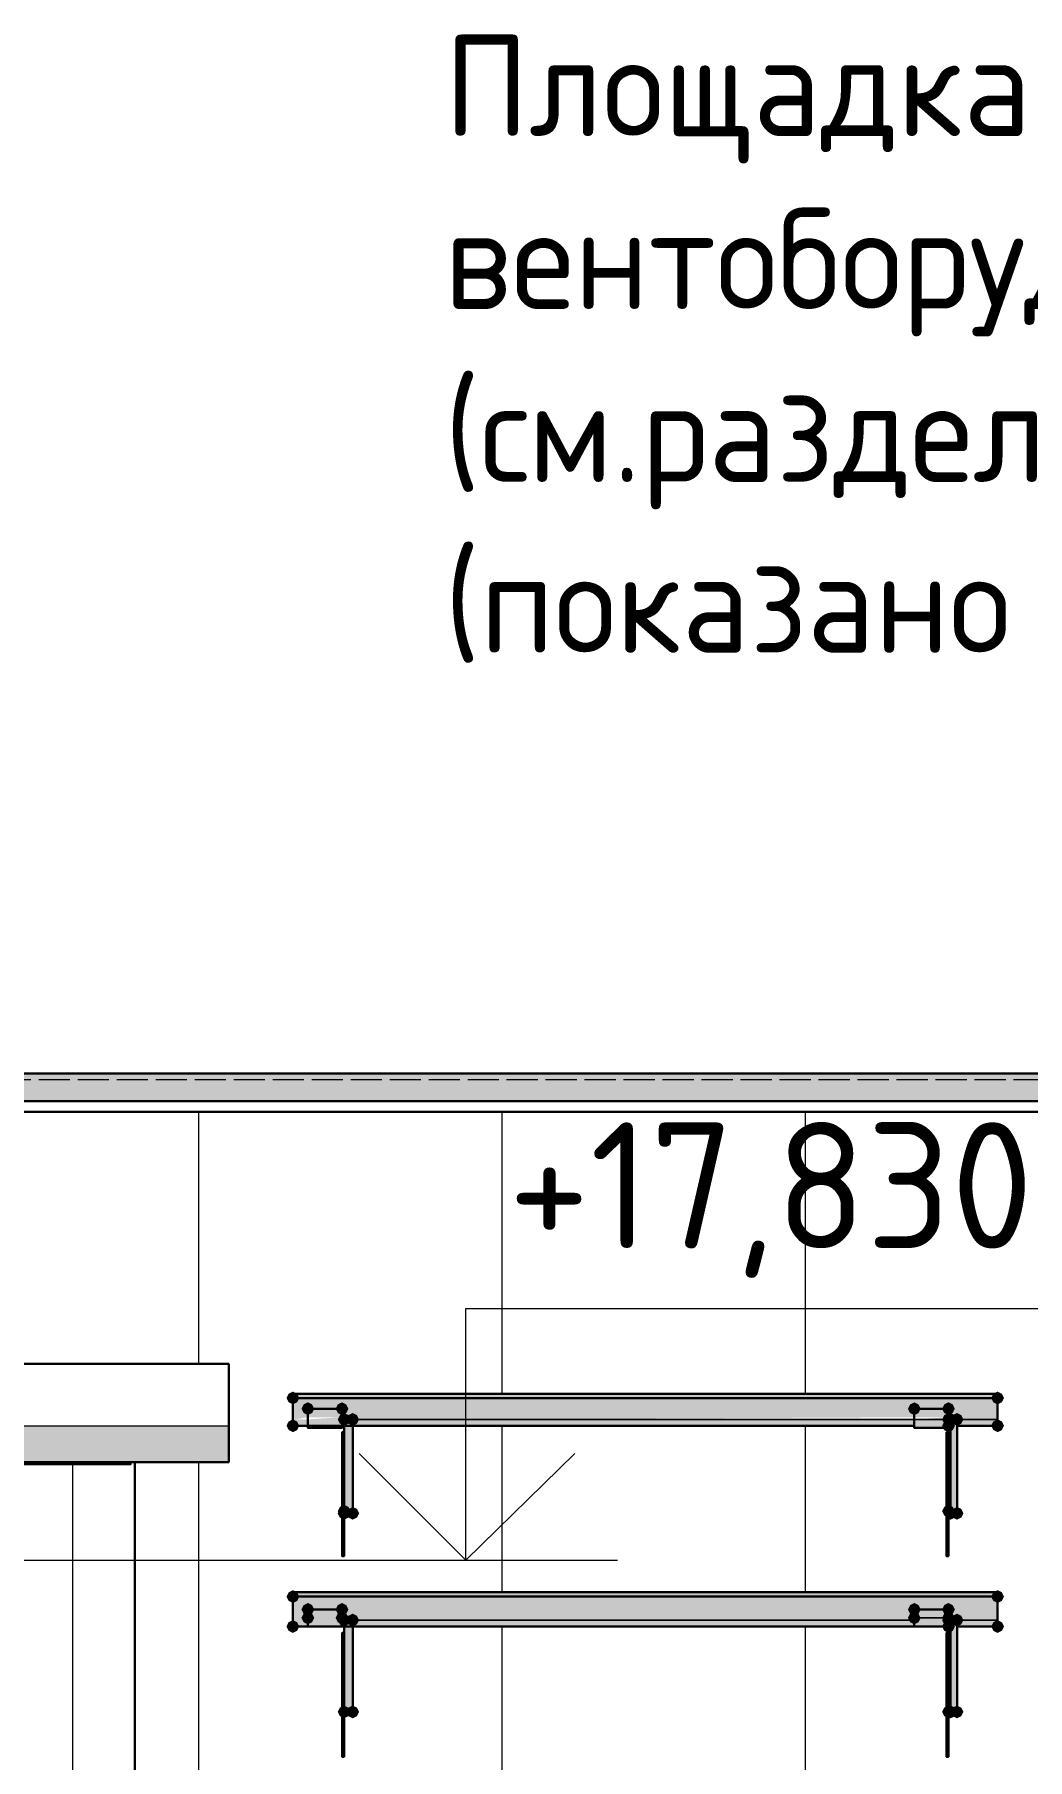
# Model space of a CAD drawing. Header units: millimetres. Extents: x -11345 to 411485, y -9810 to 73012.
# Drawn here: x 364804 to 366772, y 16997 to 20417 of the extents above; entities that cross this region are included whole.
import ezdxf

# ---------------------------------------------------------------- set-up
doc = ezdxf.new("R2010")
doc.units = ezdxf.units.MM
doc.linetypes.add('PDF_IMPORT', pattern=[1, 0.8, -0.2])
for name, color, linetype in [('PDF _Аннотация', 7, 'Continuous'), ('PDF _Крыша штриховка', 7, 'Continuous'), ('PDF _Линии', 7, 'Continuous'), ('PDF _Отметки', 7, 'Continuous'), ('PDF _Текст', 7, 'Continuous')]:
    doc.layers.add(name, color=color, linetype=linetype)
for name, color, linetype, true_color in [('PDF _Крыша', 9, 'Continuous', 0x808080), ('PDF _Обобщенные модели', 7, 'Continuous', 0xb5bcbf), ('PDF _Стены штриховка поверхности', 7, 'Continuous', 0xcacbcc)]:
    doc.layers.add(name, color=color, linetype=linetype, true_color=true_color)
doc.styles.add('PDF GOST Common', font='GOST_Common.ttf')

msp = doc.modelspace()

# ---------------------------------------------------------------- hatches: boundary and pattern name
at = {"layer": 'PDF _Крыша', "transparency": 33554559}
msp.add_hatch(color=256, dxfattribs=at).paths.add_polyline_path([(365189.18794, 17659.01767), (362890.64812, 17659.01767), (362890.64812, 17587.05602), (365189.18794, 17587.05602)])
at = {"layer": 'PDF _Линии', "transparency": 33554559}
for points in [[(365328.8782, 17714.04717), (365324.64517, 17722.51324), (365316.17909, 17726.74628), (365307.71301, 17722.51324), (365303.47997, 17714.04717), (365307.71301, 17705.58109), (365316.17909, 17701.34805), (365324.64517, 17705.58109)], [(366725.78086, 17714.04717), (366721.54782, 17722.51324), (366713.08174, 17726.74628), (366704.61567, 17722.51324), (366700.38263, 17714.04717), (366704.61567, 17705.58109), (366713.08174, 17701.34805), (366721.54782, 17705.58109)], [(365358.50947, 17692.88197), (365354.27643, 17701.34805), (365345.81036, 17705.58109), (365337.34428, 17701.34805), (365333.11124, 17692.88197), (365337.34428, 17684.4159), (365345.81036, 17680.18286), (365354.27643, 17684.4159)], [(365426.23809, 17692.88197), (365422.00505, 17701.34805), (365413.53897, 17705.58109), (365405.07289, 17701.34805), (365400.83986, 17692.88197), (365405.07289, 17684.4159), (365413.53897, 17680.18286), (365422.00505, 17684.4159)], [(365430.47113, 17671.71678), (365426.23809, 17680.18286), (365417.77201, 17684.4159), (365409.30593, 17680.18286), (365405.07289, 17671.71678), (365409.30593, 17663.25071), (365417.77201, 17659.01767), (365426.23809, 17663.25071)], [(365430.47113, 17671.71678), (365426.23809, 17680.18286), (365417.77201, 17684.4159), (365409.30593, 17680.18286), (365405.07289, 17671.71678), (365409.30593, 17663.25071), (365417.77201, 17659.01767), (365426.23809, 17663.25071)], [(365430.47113, 17671.71678), (365426.23809, 17680.18286), (365417.77201, 17684.4159), (365409.30593, 17680.18286), (365405.07289, 17671.71678), (365409.30593, 17663.25071), (365417.77201, 17659.01767), (365426.23809, 17663.25071)], [(365430.47113, 17671.71678), (365426.23809, 17680.18286), (365417.77201, 17684.4159), (365409.30593, 17680.18286), (365405.07289, 17671.71678), (365409.30593, 17663.25071), (365417.77201, 17659.01767), (365426.23809, 17663.25071)], [(365447.40328, 17671.71678), (365443.17024, 17680.18286), (365434.70416, 17684.4159), (365426.23809, 17680.18286), (365422.00505, 17671.71678), (365426.23809, 17663.25071), (365434.70416, 17659.01767), (365443.17024, 17663.25071)], [(366560.69236, 17692.88197), (366556.45933, 17701.34805), (366547.99325, 17705.58109), (366539.52717, 17701.34805), (366535.29413, 17692.88197), (366539.52717, 17684.4159), (366547.99325, 17680.18286), (366556.45933, 17684.4159)], [(366628.42098, 17692.88197), (366624.18794, 17701.34805), (366615.72186, 17705.58109), (366607.25579, 17701.34805), (366603.02275, 17692.88197), (366607.25579, 17684.4159), (366615.72186, 17680.18286), (366624.18794, 17684.4159)], [(366628.42098, 17671.71678), (366624.18794, 17680.18286), (366615.72186, 17684.4159), (366607.25579, 17680.18286), (366603.02275, 17671.71678), (366607.25579, 17663.25071), (366615.72186, 17659.01767), (366624.18794, 17663.25071)], [(366628.42098, 17671.71678), (366624.18794, 17680.18286), (366615.72186, 17684.4159), (366607.25579, 17680.18286), (366603.02275, 17671.71678), (366607.25579, 17663.25071), (366615.72186, 17659.01767), (366624.18794, 17663.25071)], [(366632.65402, 17671.71678), (366628.42098, 17680.18286), (366619.9549, 17684.4159), (366611.48882, 17680.18286), (366607.25579, 17671.71678), (366611.48882, 17663.25071), (366619.9549, 17659.01767), (366628.42098, 17663.25071)], [(366632.65402, 17671.71678), (366628.42098, 17680.18286), (366619.9549, 17684.4159), (366611.48882, 17680.18286), (366607.25579, 17671.71678), (366611.48882, 17663.25071), (366619.9549, 17659.01767), (366628.42098, 17663.25071)], [(366645.35313, 17671.71678), (366641.12009, 17680.18286), (366632.65402, 17684.4159), (366624.18794, 17680.18286), (366619.9549, 17671.71678), (366624.18794, 17663.25071), (366632.65402, 17659.01767), (366641.12009, 17663.25071)], [(365328.8782, 17659.01767), (365324.64517, 17667.48374), (365316.17909, 17671.71678), (365307.71301, 17667.48374), (365303.47997, 17659.01767), (365307.71301, 17650.55159), (365316.17909, 17646.31855), (365324.64517, 17650.55159)], [(366628.42098, 17659.01767), (366624.18794, 17667.48374), (366615.72186, 17671.71678), (366607.25579, 17667.48374), (366603.02275, 17659.01767), (366607.25579, 17650.55159), (366615.72186, 17646.31855), (366624.18794, 17650.55159)], [(366725.78086, 17659.01767), (366721.54782, 17667.48374), (366713.08174, 17671.71678), (366704.61567, 17667.48374), (366700.38263, 17659.01767), (366704.61567, 17650.55159), (366713.08174, 17646.31855), (366721.54782, 17650.55159)], [(365430.47113, 17489.69613), (365426.23809, 17498.16221), (365417.77201, 17502.39525), (365409.30593, 17498.16221), (365405.07289, 17489.69613), (365409.30593, 17481.23006), (365417.77201, 17476.99702), (365426.23809, 17481.23006)], [(365430.47113, 17489.69613), (365426.23809, 17498.16221), (365417.77201, 17502.39525), (365409.30593, 17498.16221), (365405.07289, 17489.69613), (365409.30593, 17481.23006), (365417.77201, 17476.99702), (365426.23809, 17481.23006)], [(365430.47113, 17489.69613), (365426.23809, 17498.16221), (365417.77201, 17502.39525), (365409.30593, 17498.16221), (365405.07289, 17489.69613), (365409.30593, 17481.23006), (365417.77201, 17476.99702), (365426.23809, 17481.23006)], [(365430.47113, 17485.46309), (365426.23809, 17493.92917), (365417.77201, 17498.16221), (365409.30593, 17493.92917), (365405.07289, 17485.46309), (365409.30593, 17476.99702), (365417.77201, 17472.76398), (365426.23809, 17476.99702)], [(365430.47113, 17485.46309), (365426.23809, 17493.92917), (365417.77201, 17498.16221), (365409.30593, 17493.92917), (365405.07289, 17485.46309), (365409.30593, 17476.99702), (365417.77201, 17472.76398), (365426.23809, 17476.99702)], [(365447.40328, 17485.46309), (365443.17024, 17493.92917), (365434.70416, 17498.16221), (365426.23809, 17493.92917), (365422.00505, 17485.46309), (365426.23809, 17476.99702), (365434.70416, 17472.76398), (365443.17024, 17476.99702)], [(366628.42098, 17489.69613), (366624.18794, 17498.16221), (366615.72186, 17502.39525), (366607.25579, 17498.16221), (366603.02275, 17489.69613), (366607.25579, 17481.23006), (366615.72186, 17476.99702), (366624.18794, 17481.23006)], [(366628.42098, 17489.69613), (366624.18794, 17498.16221), (366615.72186, 17502.39525), (366607.25579, 17498.16221), (366603.02275, 17489.69613), (366607.25579, 17481.23006), (366615.72186, 17476.99702), (366624.18794, 17481.23006)], [(366628.42098, 17489.69613), (366624.18794, 17498.16221), (366615.72186, 17502.39525), (366607.25579, 17498.16221), (366603.02275, 17489.69613), (366607.25579, 17481.23006), (366615.72186, 17476.99702), (366624.18794, 17481.23006)], [(366632.65402, 17485.46309), (366628.42098, 17493.92917), (366619.9549, 17498.16221), (366611.48882, 17493.92917), (366607.25579, 17485.46309), (366611.48882, 17476.99702), (366619.9549, 17472.76398), (366628.42098, 17476.99702)], [(366632.65402, 17485.46309), (366628.42098, 17493.92917), (366619.9549, 17498.16221), (366611.48882, 17493.92917), (366607.25579, 17485.46309), (366611.48882, 17476.99702), (366619.9549, 17472.76398), (366628.42098, 17476.99702)], [(366645.35313, 17485.46309), (366641.12009, 17493.92917), (366632.65402, 17498.16221), (366624.18794, 17493.92917), (366619.9549, 17485.46309), (366624.18794, 17476.99702), (366632.65402, 17472.76398), (366641.12009, 17476.99702)], [(365328.8782, 17320.3746), (365324.64517, 17328.84068), (365316.17909, 17333.07371), (365307.71301, 17328.84068), (365303.47997, 17320.3746), (365307.71301, 17311.90852), (365316.17909, 17307.67548), (365324.64517, 17311.90852)], [(365358.50947, 17294.97637), (365354.27643, 17303.44245), (365345.81036, 17307.67548), (365337.34428, 17303.44245), (365333.11124, 17294.97637), (365337.34428, 17286.51029), (365345.81036, 17282.27725), (365354.27643, 17286.51029)], [(365426.23809, 17294.97637), (365422.00505, 17303.44245), (365413.53897, 17307.67548), (365405.07289, 17303.44245), (365400.83986, 17294.97637), (365405.07289, 17286.51029), (365413.53897, 17282.27725), (365422.00505, 17286.51029)], [(366560.69236, 17294.97637), (366556.45933, 17303.44245), (366547.99325, 17307.67548), (366539.52717, 17303.44245), (366535.29413, 17294.97637), (366539.52717, 17286.51029), (366547.99325, 17282.27725), (366556.45933, 17286.51029)], [(366628.42098, 17294.97637), (366624.18794, 17303.44245), (366615.72186, 17307.67548), (366607.25579, 17303.44245), (366603.02275, 17294.97637), (366607.25579, 17286.51029), (366615.72186, 17282.27725), (366624.18794, 17286.51029)], [(366725.78086, 17320.3746), (366721.54782, 17328.84068), (366713.08174, 17333.07371), (366704.61567, 17328.84068), (366700.38263, 17320.3746), (366704.61567, 17311.90852), (366713.08174, 17307.67548), (366721.54782, 17311.90852)], [(365328.8782, 17261.11206), (365324.64517, 17269.57814), (365316.17909, 17273.81118), (365307.71301, 17269.57814), (365303.47997, 17261.11206), (365307.71301, 17252.64599), (365316.17909, 17248.41295), (365324.64517, 17252.64599)], [(365358.50947, 17278.04422), (365354.27643, 17286.51029), (365345.81036, 17290.74333), (365337.34428, 17286.51029), (365333.11124, 17278.04422), (365337.34428, 17269.57814), (365345.81036, 17265.3451), (365354.27643, 17269.57814)], [(365426.23809, 17278.04422), (365422.00505, 17286.51029), (365413.53897, 17290.74333), (365405.07289, 17286.51029), (365400.83986, 17278.04422), (365405.07289, 17269.57814), (365413.53897, 17265.3451), (365422.00505, 17269.57814)], [(365430.47113, 17273.81118), (365426.23809, 17282.27725), (365417.77201, 17286.51029), (365409.30593, 17282.27725), (365405.07289, 17273.81118), (365409.30593, 17265.3451), (365417.77201, 17261.11206), (365426.23809, 17265.3451)], [(365430.47113, 17273.81118), (365426.23809, 17282.27725), (365417.77201, 17286.51029), (365409.30593, 17282.27725), (365405.07289, 17273.81118), (365409.30593, 17265.3451), (365417.77201, 17261.11206), (365426.23809, 17265.3451)], [(365430.47113, 17273.81118), (365426.23809, 17282.27725), (365417.77201, 17286.51029), (365409.30593, 17282.27725), (365405.07289, 17273.81118), (365409.30593, 17265.3451), (365417.77201, 17261.11206), (365426.23809, 17265.3451)], [(365430.47113, 17273.81118), (365426.23809, 17282.27725), (365417.77201, 17286.51029), (365409.30593, 17282.27725), (365405.07289, 17273.81118), (365409.30593, 17265.3451), (365417.77201, 17261.11206), (365426.23809, 17265.3451)], [(365447.40328, 17273.81118), (365443.17024, 17282.27725), (365434.70416, 17286.51029), (365426.23809, 17282.27725), (365422.00505, 17273.81118), (365426.23809, 17265.3451), (365434.70416, 17261.11206), (365443.17024, 17265.3451)], [(366560.69236, 17278.04422), (366556.45933, 17286.51029), (366547.99325, 17290.74333), (366539.52717, 17286.51029), (366535.29413, 17278.04422), (366539.52717, 17269.57814), (366547.99325, 17265.3451), (366556.45933, 17269.57814)], [(366628.42098, 17278.04422), (366624.18794, 17286.51029), (366615.72186, 17290.74333), (366607.25579, 17286.51029), (366603.02275, 17278.04422), (366607.25579, 17269.57814), (366615.72186, 17265.3451), (366624.18794, 17269.57814)], [(366628.42098, 17273.81118), (366624.18794, 17282.27725), (366615.72186, 17286.51029), (366607.25579, 17282.27725), (366603.02275, 17273.81118), (366607.25579, 17265.3451), (366615.72186, 17261.11206), (366624.18794, 17265.3451)], [(366628.42098, 17273.81118), (366624.18794, 17282.27725), (366615.72186, 17286.51029), (366607.25579, 17282.27725), (366603.02275, 17273.81118), (366607.25579, 17265.3451), (366615.72186, 17261.11206), (366624.18794, 17265.3451)], [(366628.42098, 17261.11206), (366624.18794, 17269.57814), (366615.72186, 17273.81118), (366607.25579, 17269.57814), (366603.02275, 17261.11206), (366607.25579, 17252.64599), (366615.72186, 17248.41295), (366624.18794, 17252.64599)], [(366632.65402, 17273.81118), (366628.42098, 17282.27725), (366619.9549, 17286.51029), (366611.48882, 17282.27725), (366607.25579, 17273.81118), (366611.48882, 17265.3451), (366619.9549, 17261.11206), (366628.42098, 17265.3451)], [(366632.65402, 17273.81118), (366628.42098, 17282.27725), (366619.9549, 17286.51029), (366611.48882, 17282.27725), (366607.25579, 17273.81118), (366611.48882, 17265.3451), (366619.9549, 17261.11206), (366628.42098, 17265.3451)], [(366645.35313, 17273.81118), (366641.12009, 17282.27725), (366632.65402, 17286.51029), (366624.18794, 17282.27725), (366619.9549, 17273.81118), (366624.18794, 17265.3451), (366632.65402, 17261.11206), (366641.12009, 17265.3451)], [(366725.78086, 17261.11206), (366721.54782, 17269.57814), (366713.08174, 17273.81118), (366704.61567, 17269.57814), (366700.38263, 17261.11206), (366704.61567, 17252.64599), (366713.08174, 17248.41295), (366721.54782, 17252.64599)], [(365430.47113, 17091.79053), (365426.23809, 17100.25661), (365417.77201, 17104.48964), (365409.30593, 17100.25661), (365405.07289, 17091.79053), (365409.30593, 17083.32445), (365417.77201, 17079.09141), (365426.23809, 17083.32445)], [(365430.47113, 17091.79053), (365426.23809, 17100.25661), (365417.77201, 17104.48964), (365409.30593, 17100.25661), (365405.07289, 17091.79053), (365409.30593, 17083.32445), (365417.77201, 17079.09141), (365426.23809, 17083.32445)], [(365430.47113, 17091.79053), (365426.23809, 17100.25661), (365417.77201, 17104.48964), (365409.30593, 17100.25661), (365405.07289, 17091.79053), (365409.30593, 17083.32445), (365417.77201, 17079.09141), (365426.23809, 17083.32445)], [(365447.40328, 17091.79053), (365443.17024, 17100.25661), (365434.70416, 17104.48964), (365426.23809, 17100.25661), (365422.00505, 17091.79053), (365426.23809, 17083.32445), (365434.70416, 17079.09141), (365443.17024, 17083.32445)], [(366628.42098, 17091.79053), (366624.18794, 17100.25661), (366615.72186, 17104.48964), (366607.25579, 17100.25661), (366603.02275, 17091.79053), (366607.25579, 17083.32445), (366615.72186, 17079.09141), (366624.18794, 17083.32445)], [(366632.65402, 17091.79053), (366628.42098, 17100.25661), (366619.9549, 17104.48964), (366611.48882, 17100.25661), (366607.25579, 17091.79053), (366611.48882, 17083.32445), (366619.9549, 17079.09141), (366628.42098, 17083.32445)], [(366632.65402, 17091.79053), (366628.42098, 17100.25661), (366619.9549, 17104.48964), (366611.48882, 17100.25661), (366607.25579, 17091.79053), (366611.48882, 17083.32445), (366619.9549, 17079.09141), (366628.42098, 17083.32445)], [(366645.35313, 17091.79053), (366641.12009, 17100.25661), (366632.65402, 17104.48964), (366624.18794, 17100.25661), (366619.9549, 17091.79053), (366624.18794, 17083.32445), (366632.65402, 17079.09141), (366641.12009, 17083.32445)]]:
    msp.add_hatch(color=256, dxfattribs=at).paths.add_polyline_path(points)
at = {"layer": 'PDF _Обобщенные модели', "true_color": 0xb7c0ca, "transparency": 33554559}
msp.add_hatch(color=9, dxfattribs=at).paths.add_polyline_path([(361612.27054, 18357.46899), (361612.27054, 18302.4395), (366827.37378, 18302.4395), (366827.37378, 18357.46899)])
at = {"layer": 'PDF _Обобщенные модели', "true_color": 0x7f7f7f, "transparency": 33554559}
h = msp.add_hatch(color=8, dxfattribs=at)
h.paths.add_polyline_path([(365345.81036, 17671.71678), (365320.41213, 17671.71678), (365345.81036, 17675.94982), (365413.53897, 17675.94982)])
h.paths.add_polyline_path([(366547.99325, 17671.71678), (365680.22039, 17671.71678), (366547.99325, 17675.94982), (366615.72186, 17675.94982)], flags=0)
h.paths.add_polyline_path([(365345.81036, 17659.01767), (365345.81036, 17654.78463), (365413.53897, 17654.78463), (365413.53897, 17659.01767), (365417.77201, 17659.01767), (365417.77201, 17646.31855), (365413.53897, 17646.31855), (365413.53897, 17400.80233), (365417.77201, 17400.80233), (365417.77201, 17485.46309), (365434.70416, 17485.46309), (365434.70416, 17659.01767), (366547.99325, 17659.01767), (366547.99325, 17654.78463), (366615.72186, 17654.78463), (366615.72186, 17646.31855), (366611.48882, 17646.31855), (366611.48882, 17400.80233), (366615.72186, 17400.80233), (366615.72186, 17489.69613), (366619.9549, 17489.69613), (366615.72186, 17671.71678), (366619.9549, 17671.71678), (366619.9549, 17489.69613), (366619.9549, 17485.46309), (366632.65402, 17485.46309), (366632.65402, 17659.01767), (366713.08174, 17659.01767), (366713.08174, 17722.51324), (365316.17909, 17722.51324), (365316.17909, 17659.01767)], flags=0)
msp.add_hatch(color=8, dxfattribs=at).paths.add_polyline_path([(365434.70416, 17261.11206), (366615.72186, 17261.11206), (366615.72186, 17248.41295), (366611.48882, 17248.41295), (366611.48882, 17002.89672), (366615.72186, 17002.89672), (366615.72186, 17096.02357), (366619.9549, 17096.02357), (366615.72186, 17273.81118), (366619.9549, 17273.81118), (366619.9549, 17096.02357), (366619.9549, 17091.79053), (366632.65402, 17091.79053), (366632.65402, 17261.11206), (366713.08174, 17261.11206), (366713.08174, 17328.84068), (365316.17909, 17328.84068), (365316.17909, 17261.11206), (365417.77201, 17261.11206), (365417.77201, 17248.41295), (365413.53897, 17248.41295), (365413.53897, 17002.89672), (365417.77201, 17002.89672), (365417.77201, 17091.79053), (365434.70416, 17091.79053)])

# ---------------------------------------------------------------- linework, layer by layer
at = {"layer": 'PDF _Аннотация', "lineweight": 20}
for points in [[(365874.94015, 17603.98817), (365659.0552, 17392.33625), (365659.0552, 17891.83478), (366962.83101, 17891.83478)], [(365659.0552, 17392.33625), (365447.40328, 17603.98817)], [(365362.74251, 17392.33625), (365959.60092, 17392.33625)]]:
    msp.add_lwpolyline(points, dxfattribs=at)
at = {"layer": 'PDF _Крыша', "color": 7, "lineweight": 9}
msp.add_lwpolyline([(362890.64812, 17659.01767), (365189.18794, 17659.01767)], dxfattribs=at)
at = {"layer": 'PDF _Крыша штриховка', "lineweight": 9}
for points in [[(365129.9254, 17781.77578), (365129.9254, 18281.2743)], [(365731.01685, 17722.51324), (365731.01685, 18281.2743)], [(366332.10829, 17722.51324), (366332.10829, 18281.2743)], [(365731.01685, 17328.84068), (365731.01685, 17659.01767)], [(366332.10829, 17328.84068), (366332.10829, 17659.01767)], [(365129.9254, 16279.04717), (365129.9254, 17587.05602)], [(365731.01685, 16960.56634), (365731.01685, 17261.11206)], [(366332.10829, 16960.56634), (366332.10829, 17261.11206)]]:
    msp.add_lwpolyline(points, dxfattribs=at)
at = {"layer": 'PDF _Линии', "lineweight": 30, "ltscale": 77.298008}
msp.add_lwpolyline([(345518.25874, 18357.46899), (371521.81331, 18357.46899)], dxfattribs=at)
at = {"layer": 'PDF _Линии', "lineweight": 30, "ltscale": 76.282043}
msp.add_lwpolyline([(371521.81331, 18302.4395), (345526.72481, 18302.4395)], dxfattribs=at)
at = {"layer": 'PDF _Линии', "lineweight": 30, "ltscale": 40.440327}
msp.add_lwpolyline([(345878.067, 18281.2743), (371458.31773, 18281.2743), (376449.06995, 15440.90557)], dxfattribs=at)
at = {"layer": 'PDF _Линии', "lineweight": 30}
for points in [[(362890.64812, 17587.05602), (362890.64812, 17781.77578), (365189.18794, 17781.77578), (365189.18794, 17587.05602)], [(366619.9549, 17671.71678), (366619.9549, 17489.69613)], [(365413.53897, 17294.97637), (365413.53897, 17278.04422), (365413.53897, 17261.11206), (365345.81036, 17261.11206), (365345.81036, 17278.04422), (365345.81036, 17294.97637)], [(366615.72186, 17294.97637), (366615.72186, 17278.04422), (366615.72186, 17261.11206), (366547.99325, 17261.11206), (366547.99325, 17278.04422), (366547.99325, 17294.97637)], [(366619.9549, 17273.81118), (366619.9549, 17096.02357)], [(366615.72186, 17091.79053), (366615.72186, 17096.02357)]]:
    msp.add_lwpolyline(points, close=True, dxfattribs=at)
for points in [[(365316.17909, 17714.04717), (366713.08174, 17714.04717), (366713.08174, 17718.2802), (366713.08174, 17722.51324), (365316.17909, 17722.51324), (365316.17909, 17718.2802), (365316.17909, 17714.04717), (365316.17909, 17680.18286), (365316.17909, 17671.71678), (365316.17909, 17659.01767)], [(365413.53897, 17671.71678), (365413.53897, 17654.78463), (365345.81036, 17654.78463), (365345.81036, 17671.71678), (365345.81036, 17675.94982), (365345.81036, 17692.88197), (365413.53897, 17692.88197), (365413.53897, 17675.94982), (365413.53897, 17671.71678), (365413.53897, 17654.78463)], [(366615.72186, 17582.82298), (366615.72186, 17671.71678), (366615.72186, 17654.78463), (366547.99325, 17654.78463), (366547.99325, 17671.71678), (366547.99325, 17675.94982), (366547.99325, 17692.88197), (366615.72186, 17692.88197), (366615.72186, 17675.94982), (366615.72186, 17671.71678), (366615.72186, 17654.78463)], [(366632.65402, 17659.01767), (366713.08174, 17659.01767), (366713.08174, 17671.71678), (366713.08174, 17680.18286), (366713.08174, 17714.04717)], [(365413.53897, 17671.71678), (365413.53897, 17671.71678)], [(365417.77201, 17646.31855), (365413.53897, 17646.31855), (365413.53897, 17570.12386), (365413.53897, 17561.65779), (365413.53897, 17400.80233), (365417.77201, 17400.80233), (365417.77201, 17561.65779), (365417.77201, 17570.12386), (365417.77201, 17587.05602), (365417.77201, 17671.71678)], [(365417.77201, 17489.69613), (365417.77201, 17485.46309), (365417.77201, 17489.69613), (365434.70416, 17489.69613), (365434.70416, 17671.71678), (365417.77201, 17671.71678), (365417.77201, 17489.69613), (365417.77201, 17671.71678), (365417.77201, 17582.82298)], [(365417.77201, 17671.71678), (365417.77201, 17671.71678)], [(365417.77201, 17671.71678), (365417.77201, 17671.71678)], [(366615.72186, 17646.31855), (366611.48882, 17646.31855), (366611.48882, 17570.12386), (366611.48882, 17561.65779), (366611.48882, 17400.80233), (366615.72186, 17400.80233), (366615.72186, 17561.65779), (366615.72186, 17570.12386), (366615.72186, 17587.05602), (366615.72186, 17671.71678)], [(366615.72186, 17671.71678), (366615.72186, 17671.71678)], [(366619.9549, 17671.71678), (366619.9549, 17671.71678)], [(366619.9549, 17671.71678), (366619.9549, 17671.71678)], [(366619.9549, 17671.71678), (366632.65402, 17671.71678), (366632.65402, 17489.69613), (366619.9549, 17489.69613), (366619.9549, 17485.46309), (366632.65402, 17485.46309), (366632.65402, 17489.69613)], [(363085.36788, 17587.05602), (363085.36788, 17582.82298), (364994.46818, 17582.82298), (364994.46818, 17587.05602)], [(365002.93425, 17587.05602), (365002.93425, 16380.64009)], [(365417.77201, 17493.92917), (365417.77201, 17493.92917)], [(365417.77201, 17489.69613), (365417.77201, 17489.69613)], [(365434.70416, 17489.69613), (365434.70416, 17485.46309), (365417.77201, 17485.46309)], [(366619.9549, 17493.92917), (366619.9549, 17493.92917)], [(366619.9549, 17489.69613), (366619.9549, 17489.69613)], [(366619.9549, 17485.46309), (366619.9549, 17489.69613)], [(365316.17909, 17320.3746), (366713.08174, 17320.3746), (366713.08174, 17324.60764), (366713.08174, 17328.84068), (365316.17909, 17328.84068), (365316.17909, 17324.60764), (365316.17909, 17320.3746), (365316.17909, 17286.51029), (365316.17909, 17278.04422), (365316.17909, 17261.11206)], [(366632.65402, 17261.11206), (366713.08174, 17261.11206), (366713.08174, 17278.04422), (366713.08174, 17286.51029), (366713.08174, 17320.3746)], [(365413.53897, 17278.04422), (365413.53897, 17261.11206)], [(365413.53897, 17273.81118), (365413.53897, 17273.81118)], [(365417.77201, 17248.41295), (365413.53897, 17248.41295), (365413.53897, 17172.21826), (365413.53897, 17167.98522), (365413.53897, 17002.89672), (365417.77201, 17002.89672), (365417.77201, 17167.98522), (365417.77201, 17172.21826), (365417.77201, 17193.38345), (365417.77201, 17273.81118)], [(365417.77201, 17096.02357), (365417.77201, 17091.79053), (365417.77201, 17096.02357), (365434.70416, 17096.02357), (365434.70416, 17273.81118), (365417.77201, 17273.81118), (365417.77201, 17096.02357), (365417.77201, 17273.81118), (365417.77201, 17189.15041)], [(365417.77201, 17273.81118), (365417.77201, 17273.81118)], [(365417.77201, 17273.81118), (365417.77201, 17273.81118)], [(366615.72186, 17248.41295), (366611.48882, 17248.41295), (366611.48882, 17172.21826), (366611.48882, 17167.98522), (366611.48882, 17002.89672), (366615.72186, 17002.89672), (366615.72186, 17167.98522), (366615.72186, 17172.21826), (366615.72186, 17193.38345), (366615.72186, 17273.81118), (366615.72186, 17189.15041)], [(366615.72186, 17278.04422), (366615.72186, 17261.11206)], [(366615.72186, 17273.81118), (366615.72186, 17273.81118)], [(366619.9549, 17273.81118), (366619.9549, 17273.81118)], [(366619.9549, 17273.81118), (366619.9549, 17273.81118)], [(366619.9549, 17273.81118), (366632.65402, 17273.81118), (366632.65402, 17096.02357), (366619.9549, 17096.02357), (366619.9549, 17091.79053), (366632.65402, 17091.79053), (366632.65402, 17096.02357)], [(365417.77201, 17096.02357), (365417.77201, 17096.02357)], [(365417.77201, 17096.02357), (365417.77201, 17091.79053), (365417.77201, 17096.02357)], [(365434.70416, 17096.02357), (365434.70416, 17091.79053), (365417.77201, 17091.79053)], [(365417.77201, 17091.79053), (365417.77201, 17091.79053)], [(366619.9549, 17096.02357), (366619.9549, 17096.02357)], [(366619.9549, 17091.79053), (366619.9549, 17096.02357)], [(366619.9549, 17091.79053), (366619.9549, 17091.79053)]]:
    msp.add_lwpolyline(points, dxfattribs=at)
at = {"layer": 'PDF _Линии', "lineweight": 30, "ltscale": 11.133284}
for points in [[(365316.17909, 17659.01767), (366547.99325, 17659.01767)], [(365316.17909, 17261.11206), (366547.99325, 17261.11206)]]:
    msp.add_lwpolyline(points, dxfattribs=at)
at = {"layer": 'PDF _Обобщенные модели', "color": 7, "linetype": 'PDF_IMPORT', "lineweight": 18, "ltscale": 77.298008}
msp.add_lwpolyline([(371521.81331, 18344.76988), (345518.25874, 18344.76988)], dxfattribs=at)
at = {"layer": 'PDF _Обобщенные модели', "color": 7, "linetype": 'PDF_IMPORT', "lineweight": 18, "ltscale": 76.324375}
msp.add_lwpolyline([(371521.81331, 18302.4395), (345526.72481, 18302.4395)], dxfattribs=at)
at = {"layer": 'PDF _Обобщенные модели', "color": 7, "lineweight": 9}
for points in [[(365316.17909, 17714.04717), (366713.08174, 17714.04717)], [(365345.81036, 17692.88197), (365413.53897, 17692.88197)], [(366547.99325, 17692.88197), (366615.72186, 17692.88197)], [(365413.53897, 17671.71678), (365413.53897, 17671.71678)], [(365413.53897, 17654.78463), (365413.53897, 17654.78463)], [(365417.77201, 17671.71678), (365417.77201, 17671.71678)], [(365417.77201, 17671.71678), (365417.77201, 17671.71678)], [(365434.70416, 17671.71678), (365417.77201, 17671.71678), (365417.77201, 17587.05602)], [(366615.72186, 17671.71678), (366615.72186, 17671.71678)], [(366615.72186, 17671.71678), (366615.72186, 17671.71678)], [(366615.72186, 17671.71678), (366615.72186, 17587.05602)], [(366615.72186, 17654.78463), (366615.72186, 17654.78463)], [(366619.9549, 17671.71678), (366619.9549, 17671.71678)], [(366632.65402, 17671.71678), (366619.9549, 17671.71678)], [(365417.77201, 17570.12386), (365413.53897, 17570.12386)], [(365413.53897, 17561.65779), (365417.77201, 17561.65779)], [(366615.72186, 17570.12386), (366611.48882, 17570.12386)], [(366611.48882, 17561.65779), (366615.72186, 17561.65779)], [(365417.77201, 17489.69613), (365417.77201, 17489.69613)], [(365417.77201, 17489.69613), (365417.77201, 17489.69613)], [(365417.77201, 17485.46309), (365434.70416, 17485.46309)], [(366615.72186, 17489.69613), (366615.72186, 17489.69613)], [(366615.72186, 17489.69613), (366615.72186, 17489.69613)], [(366619.9549, 17489.69613), (366619.9549, 17489.69613)], [(366619.9549, 17485.46309), (366632.65402, 17485.46309)], [(365316.17909, 17320.3746), (366713.08174, 17320.3746)], [(365345.81036, 17294.97637), (365413.53897, 17294.97637)], [(365413.53897, 17273.81118), (365413.53897, 17273.81118)], [(365417.77201, 17273.81118), (365417.77201, 17273.81118)], [(365417.77201, 17273.81118), (365417.77201, 17273.81118)], [(365434.70416, 17273.81118), (365417.77201, 17273.81118), (365417.77201, 17193.38345)], [(366547.99325, 17294.97637), (366615.72186, 17294.97637)], [(366615.72186, 17273.81118), (366615.72186, 17273.81118)], [(366615.72186, 17273.81118), (366615.72186, 17273.81118)], [(366615.72186, 17273.81118), (366615.72186, 17193.38345)], [(366619.9549, 17273.81118), (366619.9549, 17273.81118)], [(366632.65402, 17273.81118), (366619.9549, 17273.81118)], [(365413.53897, 17261.11206), (365413.53897, 17261.11206)], [(366615.72186, 17261.11206), (366615.72186, 17261.11206)], [(365417.77201, 17172.21826), (365413.53897, 17172.21826)], [(365413.53897, 17167.98522), (365417.77201, 17167.98522)], [(366615.72186, 17172.21826), (366611.48882, 17172.21826)], [(366611.48882, 17167.98522), (366615.72186, 17167.98522)], [(365417.77201, 17096.02357), (365417.77201, 17091.79053), (365434.70416, 17091.79053)], [(365417.77201, 17091.79053), (365417.77201, 17091.79053)], [(366615.72186, 17091.79053), (366615.72186, 17096.02357)], [(366615.72186, 17091.79053), (366615.72186, 17091.79053)], [(366619.9549, 17091.79053), (366619.9549, 17091.79053)], [(366619.9549, 17091.79053), (366632.65402, 17091.79053)]]:
    msp.add_lwpolyline(points, dxfattribs=at)
at = {"layer": 'PDF _Обобщенные модели', "color": 8, "lineweight": 0, "true_color": 0x7f7f7f}
for points in [[(365413.53897, 17671.71678), (365413.53897, 17671.71678), (365413.53897, 17671.71678)], [(365417.77201, 17671.71678), (365417.77201, 17671.71678), (365417.77201, 17671.71678)], [(366615.72186, 17671.71678), (366615.72186, 17671.71678), (366615.72186, 17671.71678)], [(365417.77201, 17489.69613), (365417.77201, 17489.69613), (365417.77201, 17489.69613)], [(366615.72186, 17489.69613), (366615.72186, 17489.69613), (366615.72186, 17489.69613)], [(365345.81036, 17278.04422), (365345.81036, 17278.04422), (365345.81036, 17278.04422)], [(365413.53897, 17278.04422), (365413.53897, 17278.04422), (365413.53897, 17278.04422)], [(365417.77201, 17273.81118), (365417.77201, 17273.81118), (365417.77201, 17273.81118)], [(365417.77201, 17273.81118), (365417.77201, 17273.81118), (365417.77201, 17273.81118)], [(366547.99325, 17278.04422), (366615.72186, 17278.04422), (366547.99325, 17278.04422)], [(366615.72186, 17278.04422), (366615.72186, 17278.04422), (366615.72186, 17278.04422)], [(366713.08174, 17286.51029), (366713.08174, 17286.51029), (366713.08174, 17286.51029)], [(365417.77201, 17096.02357), (365417.77201, 17096.02357), (365417.77201, 17096.02357)], [(366615.72186, 17096.02357), (366615.72186, 17096.02357), (366615.72186, 17096.02357)]]:
    msp.add_lwpolyline(points, close=True, dxfattribs=at)
for points in [[(365417.77201, 17671.71678), (365434.70416, 17671.71678), (365417.77201, 17671.71678)], [(365417.77201, 17671.71678), (365417.77201, 17671.71678), (365417.77201, 17671.71678)], [(365417.77201, 17671.71678), (365417.77201, 17671.71678), (365417.77201, 17671.71678)], [(366547.99325, 17671.71678), (365417.77201, 17671.71678), (366547.99325, 17671.71678)], [(366615.72186, 17671.71678), (366547.99325, 17671.71678), (366615.72186, 17671.71678)], [(366619.9549, 17489.69613), (366615.72186, 17671.71678), (366619.9549, 17489.69613)], [(366615.72186, 17671.71678), (366615.72186, 17671.71678), (366615.72186, 17671.71678)], [(366615.72186, 17671.71678), (366615.72186, 17671.71678), (366615.72186, 17671.71678)], [(366713.08174, 17671.71678), (366619.9549, 17671.71678), (366713.08174, 17671.71678)], [(365417.77201, 17489.69613), (365417.77201, 17489.69613), (365417.77201, 17489.69613)], [(365417.77201, 17489.69613), (365417.77201, 17489.69613), (365417.77201, 17489.69613)], [(365417.77201, 17489.69613), (365417.77201, 17489.69613), (365417.77201, 17489.69613)], [(365417.77201, 17485.46309), (365417.77201, 17485.46309), (365417.77201, 17485.46309)], [(366619.9549, 17489.69613), (366615.72186, 17489.69613), (366619.9549, 17489.69613)], [(366619.9549, 17485.46309), (366619.9549, 17485.46309), (366619.9549, 17485.46309)], [(365417.77201, 17273.81118), (365417.77201, 17273.81118), (365417.77201, 17273.81118)], [(365417.77201, 17273.81118), (365417.77201, 17273.81118), (365417.77201, 17273.81118)], [(366547.99325, 17273.81118), (365417.77201, 17273.81118), (366547.99325, 17273.81118)], [(366619.9549, 17096.02357), (366615.72186, 17273.81118), (366619.9549, 17096.02357)], [(366615.72186, 17273.81118), (366615.72186, 17273.81118), (366615.72186, 17273.81118)], [(366615.72186, 17273.81118), (366615.72186, 17273.81118), (366615.72186, 17273.81118)], [(366713.08174, 17273.81118), (366619.9549, 17273.81118), (366713.08174, 17273.81118)], [(365417.77201, 17096.02357), (365417.77201, 17096.02357), (365417.77201, 17096.02357)], [(365417.77201, 17096.02357), (365417.77201, 17096.02357), (365417.77201, 17096.02357)], [(365417.77201, 17096.02357), (365417.77201, 17096.02357), (365417.77201, 17096.02357)], [(365417.77201, 17091.79053), (365417.77201, 17091.79053), (365417.77201, 17091.79053)], [(366619.9549, 17096.02357), (366615.72186, 17096.02357), (366619.9549, 17096.02357)], [(366619.9549, 17091.79053), (366619.9549, 17091.79053), (366619.9549, 17091.79053)]]:
    msp.add_lwpolyline(points, dxfattribs=at)
at = {"layer": 'PDF _Отметки', "lineweight": 20}
msp.add_lwpolyline([(363394.37968, 17392.33625), (362861.01685, 17392.33625), (365659.0552, 17392.33625)], dxfattribs=at)
at = {"layer": 'PDF _Стены штриховка поверхности', "color": 7, "lineweight": 9}
msp.add_lwpolyline([(364880.17614, 16380.64009), (364880.17614, 17582.82298)], dxfattribs=at)

# ---------------------------------------------------------------- texts
at = {"layer": 'PDF _Текст', "attachment_point": 4, "style": 'PDF GOST Common'}
for s, insert, char_height in [('Площадка под', (365615.7516, 20288.712), 200.0083224), ('вентоборудование', (365615.7516, 19945.82297), 200.0083224), ('(см.раздел КР)', (365615.7516, 19602.93072), 200.0083224), ('(показано условно)', (365615.7516, 19264.27473), 200.0083224), ('+17,830 *', (365742.75136, 18106.44185), 250.008092)]:
    msp.add_mtext(s, dxfattribs=dict(at, insert=insert, char_height=char_height))

doc.saveas('drawing.dxf')
